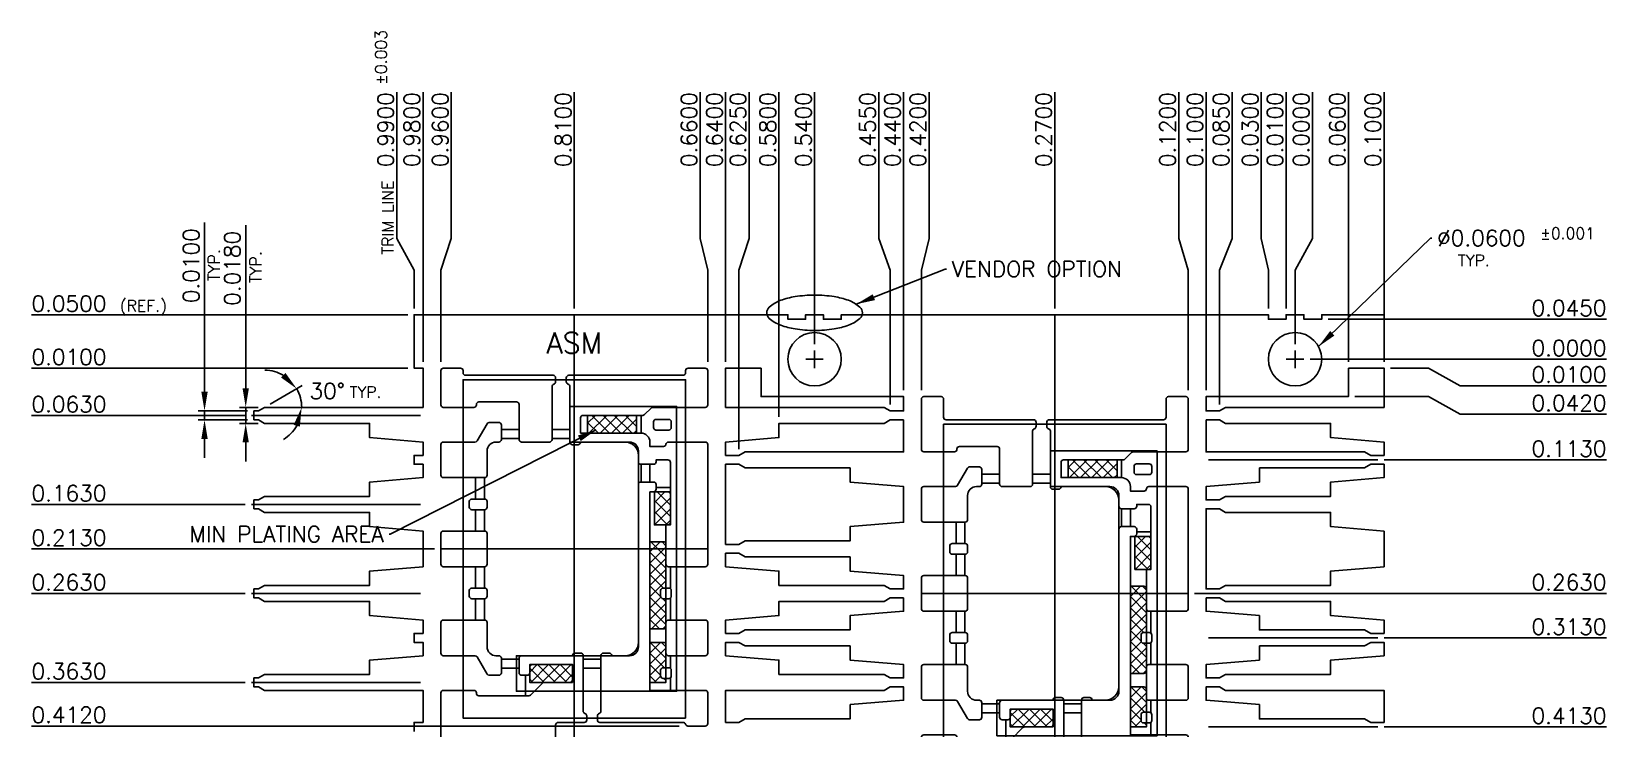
# Model space of a CAD drawing. Extents: x 15 to 271, y 70 to 379.
# Drawn here: x 14.9 to 262.7, y 269.2 to 378.8 of the extents above; entities that cross this region are included whole.
import ezdxf
from ezdxf.enums import TextEntityAlignment as Align
from ezdxf.lldxf.tags import DXFTag

# ---------------------------------------------------------------- set-up
doc = ezdxf.new("R2010")
doc.units = 0
doc.header["$LTSCALE"] = 8
doc.header["$MEASUREMENT"] = 0
for name, color, linetype in [('CEN', 2, 'CENTER'), ('COIN-LINE', 4, 'Continuous'), ('DIM', 7, 'Continuous'), ('LF-LINE', 1, 'Continuous'), ('PKG-OUT', 3, 'HIDDEN')]:
    doc.layers.add(name, color=color, linetype=linetype)
doc.styles.add('SIMPLEX', font='SIMPLEX.shx', dxfattribs={"height": 2.5})
doc.styles.get("Standard").update_dxf_attribs({"font": 'SIMPLEX', "height": 3})
tags = doc.linetypes.add('CENTER', pattern=[2, 1.25, -0.25, 0.25, -0.25]).pattern_tags.tags
tags[10:11] = [DXFTag(74, 4), DXFTag(75, 0), DXFTag(340, '0'), DXFTag(46, 1.0), DXFTag(50, 0.0), DXFTag(44, 0.0), DXFTag(45, 0.0)]
tags[8:9] = [DXFTag(74, 4), DXFTag(75, 0), DXFTag(340, '0'), DXFTag(46, 1.0), DXFTag(50, 0.0), DXFTag(44, 0.0), DXFTag(45, 0.0)]
tags[6:7] = [DXFTag(74, 4), DXFTag(75, 0), DXFTag(340, '0'), DXFTag(46, 1.0), DXFTag(50, 0.0), DXFTag(44, 0.0), DXFTag(45, 0.0)]
tags[4:5] = [DXFTag(74, 4), DXFTag(75, 0), DXFTag(340, '0'), DXFTag(46, 1.0), DXFTag(50, 0.0), DXFTag(44, 0.0), DXFTag(45, 0.0)]
tags = doc.linetypes.add('HIDDEN', pattern=[0.375, 0.25, -0.125]).pattern_tags.tags
tags[6:7] = [DXFTag(74, 4), DXFTag(75, 0), DXFTag(340, '0'), DXFTag(46, 1.0), DXFTag(50, 0.0), DXFTag(44, 0.0), DXFTag(45, 0.0)]
tags[4:5] = [DXFTag(74, 4), DXFTag(75, 0), DXFTag(340, '0'), DXFTag(46, 1.0), DXFTag(50, 0.0), DXFTag(44, 0.0), DXFTag(45, 0.0)]
doc.dimstyles.get("Standard").update_dxf_attribs({"dimtxt": 0.18, "dimasz": 0.18, "dimexe": 0.18, "dimexo": 0.0625, "dimgap": 0.09, "dimtad": 0, "dimtih": 1, "dimtoh": 1, "dimdec": 4, "dimzin": 0, "dimdsep": 46, "dimtxsty": 'Standard', "dimcen": 0.09, "dimadec": 0, "dimazin": 0, "dimtfac": 1, "dimtdec": 4, "dimtofl": 0, "dimtmove": 0, "dimatfit": 3, "dimfxl": 1, "dimtolj": 1, "dimtzin": 0, "dimarcsym": 0})

# ---------------------------------------------------------------- blocks, each defined once
blk = doc.blocks.new('INT4')
for p, q in [((-0.082, 0.134), (-0.062, 0.134)), ((-0.082, 0.124), (-0.062, 0.124)), ((-0.025, 0.134), (-0.005, 0.134)), ((-0.025, 0.124), (-0.005, 0.124)), ((0.075, 0.095), (0.075, 0.075)), ((0.085, 0.095), (0.085, 0.075)), ((-0.111, 0.08), (-0.111, 0.056)), ((-0.101, 0.08), (-0.101, 0.056)), ((-0.111, 0.044), (-0.111, 0.02)), ((-0.101, 0.044), (-0.101, 0.02)), ((-0.111, -0.044), (-0.111, -0.02)), ((-0.101, -0.044), (-0.101, -0.02)), ((-0.111, -0.08), (-0.111, -0.056)), ((-0.101, -0.08), (-0.101, -0.056)), ((-0.082, -0.124), (-0.062, -0.124)), ((-0.082, -0.134), (-0.062, -0.134)), ((0.01, -0.124), (0.03, -0.124)), ((0.01, -0.134), (0.03, -0.134))]:
    blk.add_line(p, q)
for points in [[(-0.125, 0.1978, 0.414214), (-0.1222, 0.195), (-0.0238, 0.195, -0.414214), (-0.021, 0.1922), (-0.021, 0.1877, -0.334986), (-0.023, 0.185, 0.334986), (-0.025, 0.1823), (-0.025, 0.1228, -0.414214), (-0.0278, 0.12), (-0.0592, 0.12, -0.414214), (-0.062, 0.1228), (-0.062, 0.1622, 0.414214), (-0.0648, 0.165), (-0.1072, 0.165, 0.414214), (-0.11, 0.1622), (-0.11, 0.1618, -0.414214), (-0.1128, 0.159), (-0.1472, 0.159, -0.414214), (-0.15, 0.1618), (-0.15, 0.2002, -0.414214), (-0.1472, 0.203), (-0.1278, 0.203, -0.414214), (-0.125, 0.2002)], [(-0.0848, 0.142), (-0.0957, 0.142, 0.267949), (-0.0981, 0.1406), (-0.1092, 0.1214, -0.267949), (-0.1116, 0.12), (-0.1472, 0.12, 0.414214), (-0.15, 0.1172), (-0.15, 0.0828, 0.414214), (-0.1472, 0.08), (-0.1008, 0.08, 0.414214), (-0.098, 0.0828), (-0.098, 0.11, -0.414214), (-0.088, 0.12), (-0.0848, 0.12, 0.414214), (-0.082, 0.1228), (-0.082, 0.1392, 0.414214)], [(0.109, 0.1427), (0.109, 0.1363, -0.414214), (0.1062, 0.1335), (0.0918, 0.1335, -0.414214), (0.089, 0.1363), (0.089, 0.1427, -0.414214), (0.0918, 0.1455), (0.1062, 0.1455, -0.414214)], [(-0.098, 0.0532), (-0.098, 0.0468, -0.414214), (-0.1008, 0.044), (-0.1152, 0.044, -0.414214), (-0.118, 0.0468), (-0.118, 0.0532, -0.414214), (-0.1152, 0.056), (-0.1008, 0.056, -0.414214)], [(-0.098, -0.0172), (-0.098, 0.0172, 0.414214), (-0.1008, 0.02), (-0.1472, 0.02, 0.414214), (-0.15, 0.0172), (-0.15, -0.0172, 0.414214), (-0.1472, -0.02), (-0.1008, -0.02, 0.414214)], [(-0.098, -0.0468), (-0.098, -0.0532, -0.414214), (-0.1008, -0.056), (-0.1152, -0.056, -0.414214), (-0.118, -0.0532), (-0.118, -0.0468, -0.414214), (-0.1152, -0.044), (-0.1008, -0.044, -0.414214)], [(0.109, -0.0532), (0.109, -0.0468, 0.414214), (0.1062, -0.044), (0.0998, -0.044, 0.414214), (0.097, -0.0468), (0.097, -0.0532, 0.414214), (0.0998, -0.056), (0.1062, -0.056, 0.414214)], [(-0.082, -0.1392), (-0.082, -0.1228, 0.414214), (-0.0848, -0.12), (-0.088, -0.12, -0.414214), (-0.098, -0.11), (-0.098, -0.0828, 0.414214), (-0.1008, -0.08), (-0.1472, -0.08, 0.414214), (-0.15, -0.0828), (-0.15, -0.1172, 0.414214), (-0.1472, -0.12), (-0.1116, -0.12, -0.267949), (-0.1092, -0.1214), (-0.0981, -0.1406, 0.267949), (-0.0957, -0.142), (-0.0848, -0.142, 0.414214)], [(0.109, -0.1363), (0.109, -0.1427, -0.414214), (0.1062, -0.1455), (0.0998, -0.1455, -0.414214), (0.097, -0.1427), (0.097, -0.1363, -0.414214), (0.0998, -0.1335), (0.1062, -0.1335, -0.414214)]]:
    blk.add_lwpolyline(points, format="xyb", close=True)
for points in [[(0.1223, 0.195), (-0.0062, 0.195, 0.414214), (-0.009, 0.1922), (-0.009, 0.1877, 0.334986), (-0.007, 0.185, -0.334986), (-0.005, 0.1823), (-0.005, 0.1198, 0.414214), (-0.0022, 0.117), (0.0042, 0.117, 0.414214), (0.007, 0.1198), (0.007, 0.12), (0.062, 0.12, -0.414214), (0.072, 0.11), (0.072, 0.0978, 0.414214), (0.0748, 0.095), (0.0892, 0.095, 0.414214), (0.092, 0.0978), (0.092, 0.1), (0.1052, 0.1, -0.414214), (0.108, 0.0972), (0.108, 0.0298, -0.414214), (0.1052, 0.027), (0.09, 0.027), (0.09, 0.0629, -0.223622), (0.091, 0.065, 0.223622), (0.092, 0.0671), (0.092, 0.0722, 0.414214), (0.0892, 0.075), (0.0748, 0.075, 0.414214), (0.072, 0.0722), (0.072, -0.11, -0.414214), (0.062, -0.12), (0.042, -0.12), (0.042, -0.1198, 0.414214), (0.0392, -0.117), (0.0328, -0.117, 0.414214), (0.03, -0.1198), (0.03, -0.1823, -0.334986), (0.028, -0.185, 0.334986), (0.026, -0.1877), (0.026, -0.1922, 0.414214), (0.0288, -0.195), (0.1223, -0.195, -0.334986), (0.125, -0.197, 0.334986), (0.1277, -0.199), (0.1472, -0.199, 0.414214), (0.15, -0.1962), (0.15, -0.1618, 0.414214), (0.1472, -0.159), (0.085, -0.159), (0.085, -0.105), (0.1002, -0.105, -0.414214), (0.103, -0.1078), (0.103, -0.1172, 0.414214), (0.1058, -0.12), (0.1472, -0.12, 0.414214), (0.15, -0.1172), (0.15, -0.0828, 0.414214), (0.1472, -0.08), (0.1058, -0.08, 0.414214), (0.103, -0.0828), (0.103, -0.0872, -0.414214), (0.1002, -0.09), (0.085, -0.09), (0.085, 0.008), (0.1002, 0.008, -0.414214), (0.103, 0.0052), (0.103, -0.0172, 0.414214), (0.1058, -0.02), (0.1472, -0.02, 0.414214), (0.15, -0.0172), (0.15, 0.1172, 0.414214), (0.1472, 0.12), (0.1057, 0.12, 0.387232), (0.103, 0.1175, -0.387232), (0.1003, 0.115), (0.085, 0.115), (0.085, 0.12, 0.414214), (0.075, 0.13), (0.007, 0.13), (0.007, 0.1472, -0.414214), (0.0098, 0.15), (0.0769, 0.15, 0.198912), (0.0788, 0.1508), (0.0862, 0.1582, -0.198912), (0.0881, 0.159), (0.1472, 0.159, 0.414214), (0.15, 0.1618), (0.15, 0.2002, 0.414214), (0.1472, 0.203), (0.1278, 0.203, 0.414214), (0.125, 0.2002), (0.125, 0.1978, -0.414214), (0.1222, 0.195)], [(-0.15, -0.212), (-0.15, -0.1618, -0.414214), (-0.1472, -0.159), (-0.1128, -0.159, -0.414214), (-0.11, -0.1618), (-0.11, -0.1622, 0.414214), (-0.1072, -0.165), (-0.0511, -0.165, 0.198912), (-0.0492, -0.1642), (-0.0358, -0.1508, -0.198912), (-0.0339, -0.15), (-0.0048, -0.15, 0.414214), (-0.002, -0.1472), (-0.002, -0.13), (-0.0472, -0.13, 0.414214), (-0.05, -0.1328), (-0.05, -0.1392, -0.414214), (-0.0528, -0.142), (-0.0592, -0.142, -0.414214), (-0.062, -0.1392), (-0.062, -0.1228, -0.414214), (-0.0592, -0.12), (-0.002, -0.12), (-0.002, -0.1198, -0.414214), (0.0008, -0.117), (0.0072, -0.117, -0.414214), (0.01, -0.1198), (0.01, -0.1823, 0.334986), (0.012, -0.185, -0.334986), (0.014, -0.1877), (0.014, -0.1922, -0.414214), (0.0112, -0.195), (-0.0182, -0.195, 0.414214), (-0.021, -0.1978), (-0.021, -0.212)]]:
    blk.add_lwpolyline(points, format="xyb")
at = {"layer": 'COIN-LINE'}
for p, q in [((0.075, 0.13), (0.075, 0.15)), ((0.092, 0.069), (0.108, 0.069)), ((0.108, -0.0446), (0.108, -0.02)), ((0.108, -0.08), (0.108, -0.0554)), ((0.108, -0.1341), (0.108, -0.12)), ((-0.055, -0.142), (-0.055, -0.165)), ((0.108, -0.159), (0.108, -0.1449))]:
    blk.add_line(p, q, dxfattribs=at)
at = {"layer": 'PKG-OUT'}
for points in [[(0.125, -0.19), (0.125, 0.19), (-0.125, 0.19), (-0.125, -0.19)], [(0.07, 0.15), (0.015, 0.15), (0.015, 0.13), (0.07, 0.13)], [(0.108, 0.064), (0.085, 0.064), (0.085, -0.15), (0.103, -0.15), (0.103, 0.027), (0.108, 0.027)], [(-0.002, -0.15), (-0.002, -0.13), (-0.05, -0.13), (-0.05, -0.15)]]:
    blk.add_lwpolyline(points, close=True, dxfattribs=at)
blk.add_lwpolyline([(0.057, 0.12, -0.414214), (0.072, 0.105), (0.072, -0.105, -0.414214), (0.057, -0.12), (-0.065, -0.12), (-0.065, -0.16), (0.115, -0.16), (0.115, 0.16), (-0.005, 0.16), (-0.005, 0.12)], format="xyb", close=True, dxfattribs=at)
blk = doc.blocks.new('INT3')
for p, q in [((-0.082, 0.134), (-0.062, 0.134)), ((-0.082, 0.124), (-0.062, 0.124)), ((-0.025, 0.134), (-0.005, 0.134)), ((-0.025, 0.124), (-0.005, 0.124)), ((0.075, 0.095), (0.075, 0.075)), ((0.085, 0.095), (0.085, 0.075)), ((-0.111, 0.08), (-0.111, 0.056)), ((-0.101, 0.08), (-0.101, 0.056)), ((-0.111, 0.044), (-0.111, 0.02)), ((-0.101, 0.044), (-0.101, 0.02)), ((-0.111, -0.044), (-0.111, -0.02)), ((-0.101, -0.044), (-0.101, -0.02)), ((-0.111, -0.08), (-0.111, -0.056)), ((-0.101, -0.08), (-0.101, -0.056)), ((-0.082, -0.124), (-0.062, -0.124)), ((-0.082, -0.134), (-0.062, -0.134)), ((0.01, -0.124), (0.03, -0.124)), ((0.01, -0.134), (0.03, -0.134))]:
    blk.add_line(p, q)
for points in [[(-0.125, 0.1978, 0.414214), (-0.1222, 0.195), (-0.0238, 0.195, -0.414214), (-0.021, 0.1922), (-0.021, 0.1877, -0.334986), (-0.023, 0.185, 0.334986), (-0.025, 0.1823), (-0.025, 0.1228, -0.414214), (-0.0278, 0.12), (-0.0592, 0.12, -0.414214), (-0.062, 0.1228), (-0.062, 0.1622, 0.414214), (-0.0648, 0.165), (-0.1072, 0.165, 0.414214), (-0.11, 0.1622), (-0.11, 0.1618, -0.414214), (-0.1128, 0.159), (-0.1472, 0.159, -0.414214), (-0.15, 0.1618), (-0.15, 0.2182, -0.414214), (-0.1472, 0.221), (-0.1278, 0.221, -0.414214), (-0.125, 0.2182)], [(-0.0848, 0.142), (-0.0957, 0.142, 0.267949), (-0.0981, 0.1406), (-0.1092, 0.1214, -0.267949), (-0.1116, 0.12), (-0.1472, 0.12, 0.414214), (-0.15, 0.1172), (-0.15, 0.0828, 0.414214), (-0.1472, 0.08), (-0.1008, 0.08, 0.414214), (-0.098, 0.0828), (-0.098, 0.11, -0.414214), (-0.088, 0.12), (-0.0848, 0.12, 0.414214), (-0.082, 0.1228), (-0.082, 0.1392, 0.414214)], [(0.109, 0.1427), (0.109, 0.1363, -0.414214), (0.1062, 0.1335), (0.0918, 0.1335, -0.414214), (0.089, 0.1363), (0.089, 0.1427, -0.414214), (0.0918, 0.1455), (0.1062, 0.1455, -0.414214)], [(-0.098, 0.0532), (-0.098, 0.0468, -0.414214), (-0.1008, 0.044), (-0.1152, 0.044, -0.414214), (-0.118, 0.0468), (-0.118, 0.0532, -0.414214), (-0.1152, 0.056), (-0.1008, 0.056, -0.414214)], [(-0.098, -0.0172), (-0.098, 0.0172, 0.414214), (-0.1008, 0.02), (-0.1472, 0.02, 0.414214), (-0.15, 0.0172), (-0.15, -0.0172, 0.414214), (-0.1472, -0.02), (-0.1008, -0.02, 0.414214)], [(-0.098, -0.0468), (-0.098, -0.0532, -0.414214), (-0.1008, -0.056), (-0.1152, -0.056, -0.414214), (-0.118, -0.0532), (-0.118, -0.0468, -0.414214), (-0.1152, -0.044), (-0.1008, -0.044, -0.414214)], [(0.109, -0.0532), (0.109, -0.0468, 0.414214), (0.1062, -0.044), (0.0998, -0.044, 0.414214), (0.097, -0.0468), (0.097, -0.0532, 0.414214), (0.0998, -0.056), (0.1062, -0.056, 0.414214)], [(-0.082, -0.1392), (-0.082, -0.1228, 0.414214), (-0.0848, -0.12), (-0.088, -0.12, -0.414214), (-0.098, -0.11), (-0.098, -0.0828, 0.414214), (-0.1008, -0.08), (-0.1472, -0.08, 0.414214), (-0.15, -0.0828), (-0.15, -0.1172, 0.414214), (-0.1472, -0.12), (-0.1116, -0.12, -0.267949), (-0.1092, -0.1214), (-0.0981, -0.1406, 0.267949), (-0.0957, -0.142), (-0.0848, -0.142, 0.414214)], [(0.109, -0.1363), (0.109, -0.1427, -0.414214), (0.1062, -0.1455), (0.0998, -0.1455, -0.414214), (0.097, -0.1427), (0.097, -0.1363, -0.414214), (0.0998, -0.1335), (0.1062, -0.1335, -0.414214)]]:
    blk.add_lwpolyline(points, format="xyb", close=True)
for points in [[(0.1223, 0.195), (-0.0062, 0.195, 0.414214), (-0.009, 0.1922), (-0.009, 0.1877, 0.334986), (-0.007, 0.185, -0.334986), (-0.005, 0.1823), (-0.005, 0.1198, 0.414214), (-0.0022, 0.117), (0.0042, 0.117, 0.414214), (0.007, 0.1198), (0.007, 0.12), (0.062, 0.12, -0.414214), (0.072, 0.11), (0.072, 0.0978, 0.414214), (0.0748, 0.095), (0.0892, 0.095, 0.414214), (0.092, 0.0978), (0.092, 0.1), (0.1052, 0.1, -0.414214), (0.108, 0.0972), (0.108, 0.0298, -0.414214), (0.1052, 0.027), (0.09, 0.027), (0.09, 0.0629, -0.223622), (0.091, 0.065, 0.223622), (0.092, 0.0671), (0.092, 0.0722, 0.414214), (0.0892, 0.075), (0.0748, 0.075, 0.414214), (0.072, 0.0722), (0.072, -0.11, -0.414214), (0.062, -0.12), (0.042, -0.12), (0.042, -0.1198, 0.414214), (0.0392, -0.117), (0.0328, -0.117, 0.414214), (0.03, -0.1198), (0.03, -0.1823, -0.334986), (0.028, -0.185, 0.334986), (0.026, -0.1877), (0.026, -0.1922, 0.414214), (0.0288, -0.195), (0.1223, -0.195, -0.334986), (0.125, -0.197, 0.334986), (0.1277, -0.199), (0.1472, -0.199, 0.414214), (0.15, -0.1962), (0.15, -0.1618, 0.414214), (0.1472, -0.159), (0.085, -0.159), (0.085, -0.105), (0.1002, -0.105, -0.414214), (0.103, -0.1078), (0.103, -0.1172, 0.414214), (0.1058, -0.12), (0.1472, -0.12, 0.414214), (0.15, -0.1172), (0.15, -0.0828, 0.414214), (0.1472, -0.08), (0.1058, -0.08, 0.414214), (0.103, -0.0828), (0.103, -0.0872, -0.414214), (0.1002, -0.09), (0.085, -0.09), (0.085, 0.008), (0.1002, 0.008, -0.414214), (0.103, 0.0052), (0.103, -0.0172, 0.414214), (0.1058, -0.02), (0.1472, -0.02, 0.414214), (0.15, -0.0172), (0.15, 0.1172, 0.414214), (0.1472, 0.12), (0.1057, 0.12, 0.387232), (0.103, 0.1175, -0.387232), (0.1003, 0.115), (0.085, 0.115), (0.085, 0.12, 0.414214), (0.075, 0.13), (0.007, 0.13), (0.007, 0.1472, -0.414214), (0.0098, 0.15), (0.0769, 0.15, 0.198912), (0.0788, 0.1508), (0.0862, 0.1582, -0.198912), (0.0881, 0.159), (0.1472, 0.159, 0.414214), (0.15, 0.1618), (0.15, 0.2182, 0.414214), (0.1472, 0.221), (0.1278, 0.221, 0.414214), (0.125, 0.2182), (0.125, 0.1978, -0.414214), (0.1222, 0.195)], [(-0.15, -0.212), (-0.15, -0.1618, -0.414214), (-0.1472, -0.159), (-0.1128, -0.159, -0.414214), (-0.11, -0.1618), (-0.11, -0.1622, 0.414214), (-0.1072, -0.165), (-0.0511, -0.165, 0.198912), (-0.0492, -0.1642), (-0.0358, -0.1508, -0.198912), (-0.0339, -0.15), (-0.0048, -0.15, 0.414214), (-0.002, -0.1472), (-0.002, -0.13), (-0.0472, -0.13, 0.414214), (-0.05, -0.1328), (-0.05, -0.1392, -0.414214), (-0.0528, -0.142), (-0.0592, -0.142, -0.414214), (-0.062, -0.1392), (-0.062, -0.1228, -0.414214), (-0.0592, -0.12), (-0.002, -0.12), (-0.002, -0.1198, -0.414214), (0.0008, -0.117), (0.0072, -0.117, -0.414214), (0.01, -0.1198), (0.01, -0.1823, 0.334986), (0.012, -0.185, -0.334986), (0.014, -0.1877), (0.014, -0.1922, -0.414214), (0.0112, -0.195), (-0.0182, -0.195, 0.414214), (-0.021, -0.1978), (-0.021, -0.212)]]:
    blk.add_lwpolyline(points, format="xyb")
at = {"layer": 'COIN-LINE'}
for p, q in [((0.075, 0.13), (0.075, 0.15)), ((0.092, 0.069), (0.108, 0.069)), ((0.108, -0.0446), (0.108, -0.02)), ((0.108, -0.08), (0.108, -0.0554)), ((0.108, -0.1341), (0.108, -0.12)), ((-0.055, -0.142), (-0.055, -0.165)), ((0.108, -0.159), (0.108, -0.1449))]:
    blk.add_line(p, q, dxfattribs=at)
at = {"layer": 'PKG-OUT'}
for points in [[(0.125, -0.19), (0.125, 0.19), (-0.125, 0.19), (-0.125, -0.19)], [(0.07, 0.15), (0.015, 0.15), (0.015, 0.13), (0.07, 0.13)], [(0.108, 0.064), (0.085, 0.064), (0.085, -0.15), (0.103, -0.15), (0.103, 0.027), (0.108, 0.027)], [(-0.002, -0.15), (-0.002, -0.13), (-0.05, -0.13), (-0.05, -0.15)]]:
    blk.add_lwpolyline(points, close=True, dxfattribs=at)
blk.add_lwpolyline([(0.057, 0.12, -0.414214), (0.072, 0.105), (0.072, -0.105, -0.414214), (0.057, -0.12), (-0.065, -0.12), (-0.065, -0.16), (0.115, -0.16), (0.115, 0.16), (-0.005, 0.16), (-0.005, 0.12)], format="xyb", close=True, dxfattribs=at)

msp = doc.modelspace()

# ---------------------------------------------------------------- hatches: boundary and pattern name
at = {"layer": 'PKG-OUT'}
h = msp.add_hatch(dxfattribs=at)
h.set_pattern_fill('ANSI37', color=256, scale=10, style=0)
h.set_pattern_definition([(45, (-241.3516, 7), (-0.8838835, 0.8838835), []), (135, (-241.3516, 7), (-0.8838835, -0.8838835), [])])
h.paths.add_polyline_path([(110.12, 318.41), (102.42, 318.41), (102.42, 315.61), (110.12, 315.61)])
h.paths.add_polyline_path([(115.44, 306.37), (112.95, 306.37, 0.105423), (112.92, 306.22), (112.92, 301.19), (115.05, 301.19, 0.414214), (115.44, 301.58)])
h.paths.add_polyline_path([(114.74, 298.15, 0.414214), (114.35, 298.53), (112.22, 298.53), (112.22, 284.81), (114.35, 284.81, 0.414214), (114.74, 285.2), (114.74, 289.57), (114.29, 289.57, -0.414214), (113.9, 289.96), (113.9, 290.87, -0.414214), (114.29, 291.25), (114.74, 291.25)])
h.paths.add_polyline_path([(114.74, 282.33, 0.414214), (114.35, 282.71), (114.35, 282.71), (112.22, 282.71), (112.22, 276.41), (114.74, 276.41), (114.74, 277.04), (114.29, 277.04, -0.414214), (113.9, 277.43), (113.9, 278.34, -0.414214), (114.29, 278.72), (114.74, 278.72)])
h.paths.add_polyline_path([(100.04, 279.21), (93.71, 279.21, 0.414214), (93.32, 278.83), (93.32, 276.41), (99.65, 276.41, 0.414214), (100.04, 276.8)])
h = msp.add_hatch(dxfattribs=at)
h.set_pattern_fill('ANSI37', color=256, scale=10, style=0)
h.set_pattern_definition([(45, (-165.7516, 0), (-0.8838835, 0.8838835), []), (135, (-165.7516, 0), (-0.8838835, -0.8838835), [])])
h.paths.add_polyline_path([(185.72, 311.41), (178.02, 311.41), (178.02, 308.61), (185.72, 308.61)])
h.paths.add_polyline_path([(191.04, 299.37), (188.55, 299.37, 0.105423), (188.52, 299.22), (188.52, 294.19), (190.65, 294.19, 0.414214), (191.04, 294.58)])
h.paths.add_polyline_path([(190.34, 291.15, 0.414214), (189.95, 291.53), (187.82, 291.53), (187.82, 277.81), (189.95, 277.81, 0.414214), (190.34, 278.2), (190.34, 282.57), (189.89, 282.57, -0.414214), (189.5, 282.96), (189.5, 283.87, -0.414214), (189.89, 284.25), (190.34, 284.25)])
h.paths.add_polyline_path([(190.34, 275.33, 0.414214), (189.95, 275.71), (189.95, 275.71), (187.82, 275.71), (187.82, 269.41), (190.34, 269.41), (190.34, 270.04), (189.89, 270.04, -0.414214), (189.5, 270.43), (189.5, 271.34, -0.414214), (189.89, 271.72), (190.34, 271.72)])
h.paths.add_polyline_path([(175.64, 272.21), (169.31, 272.21, 0.414214), (168.92, 271.83), (168.92, 269.41), (175.25, 269.41, 0.414214), (175.64, 269.8)])

# ---------------------------------------------------------------- linework, layer by layer
at = {"layer": 'CEN'}
for p, q in [((100.32, 194.23), (100.32, 334.23)), ((175.92, 194.23), (175.92, 334.23)), ((139.5, 327.23), (136.74, 327.23)), ((138.12, 328.61), (138.12, 325.85)), ((138.12, 328.61), (138.12, 325.85)), ((215.1, 327.23), (212.34, 327.23)), ((213.72, 328.61), (213.72, 325.85)), ((213.72, 328.61), (213.72, 325.85)), ((76.12, 318.41), (49.52, 318.41)), ((200.12, 311.41), (226.72, 311.41)), ((76.12, 304.41), (49.52, 304.41)), ((79.32, 297.41), (121.32, 297.41)), ((76.12, 290.41), (49.52, 290.41)), ((154.92, 290.41), (196.92, 290.41)), ((200.12, 283.41), (226.72, 283.41)), ((76.12, 276.41), (49.52, 276.41)), ((200.12, 269.41), (226.72, 269.41))]:
    msp.add_line(p, q, dxfattribs=at)
at = {"layer": 'COIN-LINE'}
for p, q in [((75.12, 341.23), (72.39, 346.23)), ((76.52, 341.23), (76.52, 346.23)), ((79.32, 341.23), (80.97, 346.23)), ((100.32, 341.23), (100.32, 346.23)), ((121.32, 341.23), (120.11, 346.23)), ((124.12, 341.23), (124.12, 346.23)), ((126.22, 341.23), (127.83, 346.23)), ((132.52, 341.23), (132.52, 346.23)), ((138.12, 341.23), (138.12, 346.23)), ((150.02, 341.23), (148.21, 346.23)), ((152.12, 341.23), (152.12, 346.23)), ((154.92, 341.23), (156.13, 346.23)), ((175.92, 341.23), (175.92, 346.23)), ((196.92, 341.23), (195.41, 346.23)), ((199.72, 341.23), (199.72, 346.23)), ((201.82, 341.23), (203.83, 346.23)), ((209.52, 341.23), (208.41, 346.23)), ((212.32, 341.23), (212.32, 346.23)), ((213.72, 341.23), (216.44, 346.23)), ((222.12, 341.23), (222.12, 346.23)), ((227.72, 341.23), (227.72, 346.23)), ((42.92, 334.23), (37.92, 334.23)), ((234.72, 333.53), (239.72, 333.53)), ((234.72, 327.23), (239.72, 327.23)), ((42.92, 325.83), (37.92, 325.83)), ((234.72, 325.83), (239.72, 323.07)), ((234.72, 321.35), (239.72, 318.59)), ((42.92, 318.41), (37.92, 318.41)), ((234.72, 311.41), (239.72, 311.41)), ((42.92, 304.41), (37.92, 304.41)), ((42.92, 297.41), (37.92, 297.41)), ((42.92, 290.41), (37.92, 290.41)), ((234.72, 290.41), (239.72, 290.41)), ((234.72, 283.41), (239.72, 283.41)), ((42.92, 276.41), (37.92, 276.41)), ((42.92, 269.55), (37.92, 269.55)), ((234.72, 269.41), (239.72, 269.41))]:
    msp.add_line(p, q, dxfattribs=at)
at = {"layer": 'DIM'}
for p, q in [((72.39, 346.23), (72.39, 369.23)), ((76.52, 346.23), (76.52, 369.23)), ((80.97, 346.23), (80.97, 369.23)), ((100.32, 346.23), (100.32, 369.23)), ((120.11, 346.23), (120.11, 369.23)), ((124.12, 346.23), (124.12, 369.23)), ((127.83, 346.23), (127.83, 369.23)), ((132.52, 346.23), (132.52, 369.23)), ((138.12, 346.23), (138.12, 369.23)), ((148.21, 346.23), (148.21, 369.23)), ((152.12, 346.23), (152.12, 369.23)), ((156.13, 346.23), (156.13, 369.23)), ((175.92, 346.23), (175.92, 369.23)), ((195.41, 346.23), (195.41, 369.23)), ((199.72, 346.23), (199.72, 369.23)), ((203.83, 346.23), (203.83, 369.23)), ((208.41, 346.23), (208.41, 369.23)), ((212.32, 346.23), (212.32, 369.23)), ((216.44, 346.23), (216.44, 369.23)), ((222.12, 346.23), (222.12, 369.23)), ((227.72, 346.23), (227.72, 369.23)), ((42.14, 322.11), (42.14, 348.75)), ((48.62, 322.67), (48.62, 348.34)), ((75.12, 335.23), (75.12, 341.23)), ((76.52, 326.83), (76.52, 341.23)), ((79.32, 326.83), (79.32, 341.23)), ((100.32, 335.23), (100.32, 341.23)), ((121.32, 326.83), (121.32, 341.23)), ((124.12, 326.83), (124.12, 341.23)), ((126.22, 313.11), (126.22, 341.23)), ((132.52, 318.15), (132.52, 341.23)), ((138.12, 329.61), (138.12, 341.23)), ((150.02, 320.11), (150.02, 341.23)), ((152.12, 322.35), (152.12, 341.23)), ((154.92, 322.35), (154.92, 341.23)), ((175.92, 335.23), (175.92, 341.23)), ((196.92, 322.35), (196.92, 341.23)), ((199.72, 322.35), (199.72, 341.23)), ((201.82, 320.11), (201.82, 341.23)), ((209.52, 335.23), (209.52, 341.23)), ((212.32, 335.23), (212.32, 341.23)), ((213.72, 329.61), (213.72, 341.23)), ((222.12, 326.83), (222.12, 341.23)), ((227.72, 326.83), (227.72, 341.23)), ((37.92, 334.23), (14.92, 334.23)), ((74.12, 334.23), (42.92, 334.23)), ((218.92, 333.53), (234.72, 333.53)), ((239.72, 333.53), (262.72, 333.53)), ((216.1, 327.23), (234.72, 327.23)), ((239.72, 327.23), (262.72, 327.23)), ((37.92, 325.83), (14.92, 325.83)), ((74.12, 325.83), (42.92, 325.83)), ((228.72, 325.83), (234.72, 325.83)), ((52.46, 320.17), (57.51, 323.09)), ((239.72, 323.07), (262.72, 323.07)), ((50.59, 319.67), (47.62, 319.67)), ((48.62, 317.15), (48.62, 319.67)), ((223.12, 321.35), (234.72, 321.35)), ((37.92, 318.41), (14.92, 318.41)), ((48.92, 319.11), (41.14, 319.11)), ((48.92, 317.71), (41.14, 317.71)), ((42.14, 317.71), (42.14, 319.11)), ((48.52, 318.41), (42.92, 318.41)), ((239.72, 318.59), (262.72, 318.59)), ((42.14, 314.71), (42.14, 311.71)), ((50.59, 317.15), (47.62, 317.15)), ((48.62, 314.15), (48.62, 311.15)), ((227.72, 311.41), (234.72, 311.41)), ((239.72, 311.41), (262.72, 311.41)), ((37.92, 304.41), (14.92, 304.41)), ((48.52, 304.41), (42.92, 304.41)), ((37.92, 297.41), (14.92, 297.41)), ((78.32, 297.41), (42.92, 297.41)), ((37.92, 290.41), (14.92, 290.41)), ((48.52, 290.41), (42.92, 290.41)), ((197.92, 290.41), (234.72, 290.41)), ((239.72, 290.41), (262.72, 290.41)), ((227.72, 283.41), (234.72, 283.41)), ((239.72, 283.41), (262.72, 283.41)), ((37.92, 276.41), (14.92, 276.41)), ((48.52, 276.41), (42.92, 276.41)), ((37.92, 269.55), (14.92, 269.55)), ((116.82, 269.55), (42.92, 269.55)), ((227.72, 269.41), (234.72, 269.41)), ((239.72, 269.41), (262.72, 269.41))]:
    msp.add_line(p, q, dxfattribs=at)
for start, end in [(59.7723, 89.5447), (360, 30), (300.4553, 330.2277)]:
    msp.add_arc((51.59, 319.67), 5.84, start, end, dxfattribs=at)
for points in [[(54.88, 325.07), (54.17, 324.37), (56.65, 322.59)], [(48.12, 322.67), (49.12, 322.67), (48.62, 319.67)], [(41.64, 322.11), (42.64, 322.11), (42.14, 319.11)], [(56.17, 316.9), (57.14, 316.65), (57.43, 319.67)], [(41.64, 314.71), (42.64, 314.71), (42.14, 317.71)], [(48.12, 314.15), (49.12, 314.15), (48.62, 317.15)]]:
    msp.add_solid(points, dxfattribs=at)
at = {"layer": 'LF-LINE'}
msp.add_lwpolyline([(227.72, 334.23), (217.92, 334.23), (217.92, 333.53), (215.12, 333.53), (215.12, 334.23), (212.32, 334.23), (212.32, 333.53), (209.52, 333.53), (209.52, 334.23), (142.32, 334.23), (142.32, 333.53), (139.52, 333.53), (139.52, 334.23), (136.72, 334.23), (136.72, 333.53), (133.92, 333.53), (133.92, 334.23), (75.12, 334.23), (75.12, 325.83), (76.52, 325.83), (76.52, 319.67), (51.59, 319.67), (50.62, 319.11), (49.92, 319.11), (49.92, 317.71), (50.62, 317.71), (51.59, 317.15), (68.12, 317.15), (68.12, 314.91), (76.52, 314.21), (76.52, 312.11), (75.12, 312.11), (75.12, 310.71), (76.52, 310.71), (76.52, 308.61), (68.12, 307.91), (68.12, 305.67), (51.59, 305.67), (50.62, 305.11), (49.92, 305.11), (49.92, 303.71), (50.62, 303.71), (51.59, 303.15), (68.12, 303.15), (68.12, 300.91), (76.52, 300.21), (76.52, 294.61), (68.12, 293.91), (68.12, 291.67), (51.59, 291.67), (50.62, 291.11), (49.92, 291.11), (49.92, 289.71), (50.62, 289.71), (51.59, 289.15), (68.12, 289.15), (68.12, 286.91), (76.52, 286.21), (76.52, 284.11), (75.12, 284.11), (75.12, 282.71), (76.52, 282.71), (76.52, 280.61), (68.12, 279.91), (68.12, 277.67), (51.59, 277.67), (50.62, 277.11), (49.92, 277.11), (49.92, 275.71), (50.62, 275.71), (51.59, 275.15), (76.52, 275.15), (76.52, 270.11), (75.12, 270.11), (75.12, 268.71)], dxfattribs=at)
for points in [[(142.32, 327.23, 1), (133.92, 327.23, 1)], [(209.52, 327.23, -1), (217.92, 327.23, -1)]]:
    msp.add_lwpolyline(points, format="xyb", close=True, dxfattribs=at)
for points in [[(129.72, 325.83), (124.12, 325.83), (124.12, 319.67), (149.05, 319.67), (150.02, 319.11), (152.12, 319.11), (152.12, 321.35), (129.72, 321.35)], [(222.12, 325.83), (227.72, 325.83), (227.72, 319.67), (202.79, 319.67), (201.82, 319.11), (199.72, 319.11), (199.72, 321.35), (222.12, 321.35)], [(152.12, 317.71), (150.02, 317.71), (149.05, 317.15), (132.52, 317.15), (132.52, 314.91), (124.12, 314.21), (124.12, 312.11), (126.22, 312.11), (127.19, 312.67), (152.12, 312.67)], [(199.72, 317.71), (201.82, 317.71), (202.79, 317.15), (219.32, 317.15), (219.32, 314.91), (227.72, 314.21), (227.72, 312.11), (225.62, 312.11), (224.65, 312.67), (199.72, 312.67)], [(126.22, 298.11), (127.19, 298.67), (143.72, 298.67), (143.72, 300.91), (152.12, 301.61), (152.12, 307.21), (143.72, 307.91), (143.72, 310.15), (127.19, 310.15), (126.22, 310.71), (124.12, 310.71), (124.12, 298.11)], [(208.12, 310.15), (224.65, 310.15), (225.62, 310.71), (227.72, 310.71), (227.72, 308.61), (219.32, 307.91), (219.32, 305.67), (202.79, 305.67), (201.82, 305.11), (199.72, 305.11), (199.72, 307.21), (208.12, 307.91)], [(227.72, 300.21), (227.72, 294.61), (219.32, 293.91), (219.32, 291.67), (202.79, 291.67), (201.82, 291.11), (199.72, 291.11), (199.72, 303.71), (201.82, 303.71), (202.79, 303.15), (219.32, 303.15), (219.32, 300.91)], [(143.72, 296.15), (127.19, 296.15), (126.22, 296.71), (124.12, 296.71), (124.12, 294.61), (132.52, 293.91), (132.52, 291.67), (149.05, 291.67), (150.02, 291.11), (152.12, 291.11), (152.12, 293.21), (143.72, 293.91)], [(152.12, 289.71), (150.02, 289.71), (149.05, 289.15), (132.52, 289.15), (132.52, 286.91), (124.12, 286.21), (124.12, 284.11), (126.22, 284.11), (127.19, 284.67), (143.72, 284.67), (143.72, 286.91), (152.12, 287.61)], [(199.72, 289.71), (201.82, 289.71), (202.79, 289.15), (219.32, 289.15), (219.32, 286.91), (227.72, 286.21), (227.72, 284.11), (225.62, 284.11), (224.65, 284.67), (208.12, 284.67), (208.12, 286.91), (199.72, 287.61)], [(143.72, 282.15), (127.19, 282.15), (126.22, 282.71), (124.12, 282.71), (124.12, 280.61), (132.52, 279.91), (132.52, 277.67), (149.05, 277.67), (150.02, 277.11), (152.12, 277.11), (152.12, 279.21), (143.72, 279.91)], [(208.12, 282.15), (224.65, 282.15), (225.62, 282.71), (227.72, 282.71), (227.72, 280.61), (219.32, 279.91), (219.32, 277.67), (202.79, 277.67), (201.82, 277.11), (199.72, 277.11), (199.72, 279.21), (208.12, 279.91)], [(143.72, 272.91), (152.12, 273.61), (152.12, 275.71), (150.02, 275.71), (149.05, 275.15), (124.12, 275.15), (124.12, 270.11), (126.22, 270.11), (127.19, 270.67), (143.72, 270.67)], [(208.12, 272.91), (199.72, 273.61), (199.72, 275.71), (201.82, 275.71), (202.79, 275.15), (227.72, 275.15), (227.72, 270.11), (225.62, 270.11), (224.65, 270.67), (208.12, 270.67)]]:
    msp.add_lwpolyline(points, close=True, dxfattribs=at)
at = {"layer": 'PKG-OUT'}
msp.add_lwpolyline([(138.13, 337.32, 0.03794), (135.05, 337.08, 0.050505), (132.81, 336.5, 0.093837), (130.99, 335.42, 0.213929), (130.6, 334.54, 0.213929), (130.99, 333.66, 0.093837), (132.81, 332.58, 0.050505), (135.05, 332, 0.03794), (138.13, 331.76, 0.03794), (141.2, 332, 0.050505), (143.45, 332.58, 0.093837), (145.26, 333.66, 0.213929), (145.66, 334.54, 0.213929), (145.26, 335.42, 0.093837), (143.45, 336.5, 0.050505), (141.2, 337.08, 0.03794)], format="xyb", close=True, dxfattribs=at)

# ---------------------------------------------------------------- block references
at = {"xscale": 140, "yscale": 140, "zscale": 140}
for name, p in [('INT4', (100.32, 297.41)), ('INT3', (175.92, 290.41))]:
    msp.add_blockref(name, p, dxfattribs=at)

# ---------------------------------------------------------------- texts
at = {"layer": 'DIM', "style": 'SIMPLEX'}
for s, p in [('%%p0.003', (70.81, 370.37)), ('TYP.', (44.54, 339.53)), ('TYP.', (51.09, 339.21))]:
    msp.add_text(s, height=1.8, rotation=90, dxfattribs=at).set_placement(p)
for s, height, p in [('0.9900', 2.5, (71.89, 369.23)), ('0.9800', 2.5, (76.02, 369.23)), ('0.9600', 2.5, (80.47, 369.23)), ('0.8100', 2.5, (99.82, 369.23)), ('0.6600', 2.5, (119.61, 369.23)), ('0.6400', 2.5, (123.62, 369.23)), ('0.6250', 2.5, (127.33, 369.23)), ('0.5800', 2.5, (132.02, 369.23)), ('0.5400', 2.5, (137.62, 369.23)), ('0.4550', 2.5, (147.71, 369.23)), ('0.4400', 2.5, (151.62, 369.23)), ('0.4200', 2.5, (155.63, 369.23)), ('0.2700', 2.5, (175.42, 369.23)), ('0.1200', 2.5, (194.91, 369.23)), ('0.1000', 2.5, (199.22, 369.23)), ('0.0850', 2.5, (203.33, 369.23)), ('0.0300', 2.5, (207.91, 369.23)), ('0.0100', 2.5, (211.82, 369.23)), ('0.0000', 2.5, (215.94, 369.23)), ('0.0600', 2.5, (221.62, 369.23)), ('0.1000', 2.5, (227.22, 369.23)), ('TRIM LINE', 1.8, (71.89, 355.35))]:
    msp.add_text(s, height=height, rotation=90, dxfattribs=at).set_placement(p, align=Align.RIGHT)
for s, height, p in [('%%p0.001', 1.8, (252.27, 346.13)), ('TYP.', 1.8, (239.33, 341.87)), ('0.0500', 2.5, (14.92, 334.73)), ('(REF.)', 1.8, (28.81, 334.73)), ('0.0100', 2.5, (14.92, 326.33)), ('30%%D', 2.5, (58.66, 320.99)), ('TYP.', 1.8, (64.96, 321.16)), ('0.0630', 2.5, (14.92, 318.91)), ('0.1630', 2.5, (14.92, 304.91)), ('0.2130', 2.5, (14.92, 297.91)), ('0.2630', 2.5, (14.92, 290.91)), ('0.3630', 2.5, (14.92, 276.91)), ('0.4120', 2.5, (14.92, 270.05))]:
    msp.add_text(s, height=height, dxfattribs=at).set_placement(p)
for s, p in [('0.0450', (262.72, 334.03)), ('0.0000', (262.72, 327.73)), ('0.0100', (262.72, 323.57)), ('0.0420', (262.72, 319.09)), ('0.1130', (262.72, 311.91)), ('0.2630', (262.72, 290.91)), ('0.3130', (262.72, 283.91)), ('0.4130', (262.72, 269.91))]:
    msp.add_text(s, height=2.5, dxfattribs=at).set_placement(p, align=Align.RIGHT)
at = {"layer": 'DIM', "char_height": 2.5, "attachment_point": 5, "rotation": 90, "style": 'SIMPLEX'}
for s, insert in [('\\A1;0.0100', (40.04, 341.94)), ('\\A1;0.0180', (46.52, 341.53))]:
    msp.add_mtext(s, dxfattribs=dict(at, insert=insert))
at = {"layer": 'DIM', "char_height": 2.5, "style": 'SIMPLEX'}
for s, insert, attachment_point in [('\\A1;%%C0.0600', (236.07, 347.53), 1), ('\\A1;VENDOR OPTION', (159.71, 342.67), 1), ('\\A1;MIN PLATING AREA', (70.33, 298.47), 9)]:
    msp.add_mtext(s, dxfattribs=dict(at, insert=insert, attachment_point=attachment_point))
at = {"layer": 'PKG-OUT', "style": 'SIMPLEX'}
msp.add_text('ASM', height=3.307, dxfattribs=at).set_placement((100.32, 329.81), align=Align.MIDDLE)

# ---------------------------------------------------------------- leaders
at = {"layer": 'DIM', "annotation_type": 0, "has_hookline": 1}
for points, hookline_direction, text_width in [([(217.42, 329.23), (235.04, 346.28), (235.22, 346.28)], 0, 14.64), ([(144.66, 335.89), (158.68, 341.42), (158.86, 341.42)], 0, 29.64), ([(103.78, 316.15), (71.36, 299.72), (71.18, 299.72)], 1, 35.6)]:
    msp.add_leader(points, dimstyle='Standard', override={"dimtxt": 2.5, "dimasz": 3, "dimexe": 1, "dimexo": 1, "dimgap": 0.85, "dimtad": 0, "dimtih": 0, "dimtoh": 0, "dimtxsty": 'SIMPLEX', "dimcen": 0, "dimtp": 0.002, "dimtm": 0.002, "dimtofl": 1, "dimatfit": 0}, dxfattribs=dict(at, hookline_direction=hookline_direction, text_width=text_width))

doc.saveas('drawing.dxf')
